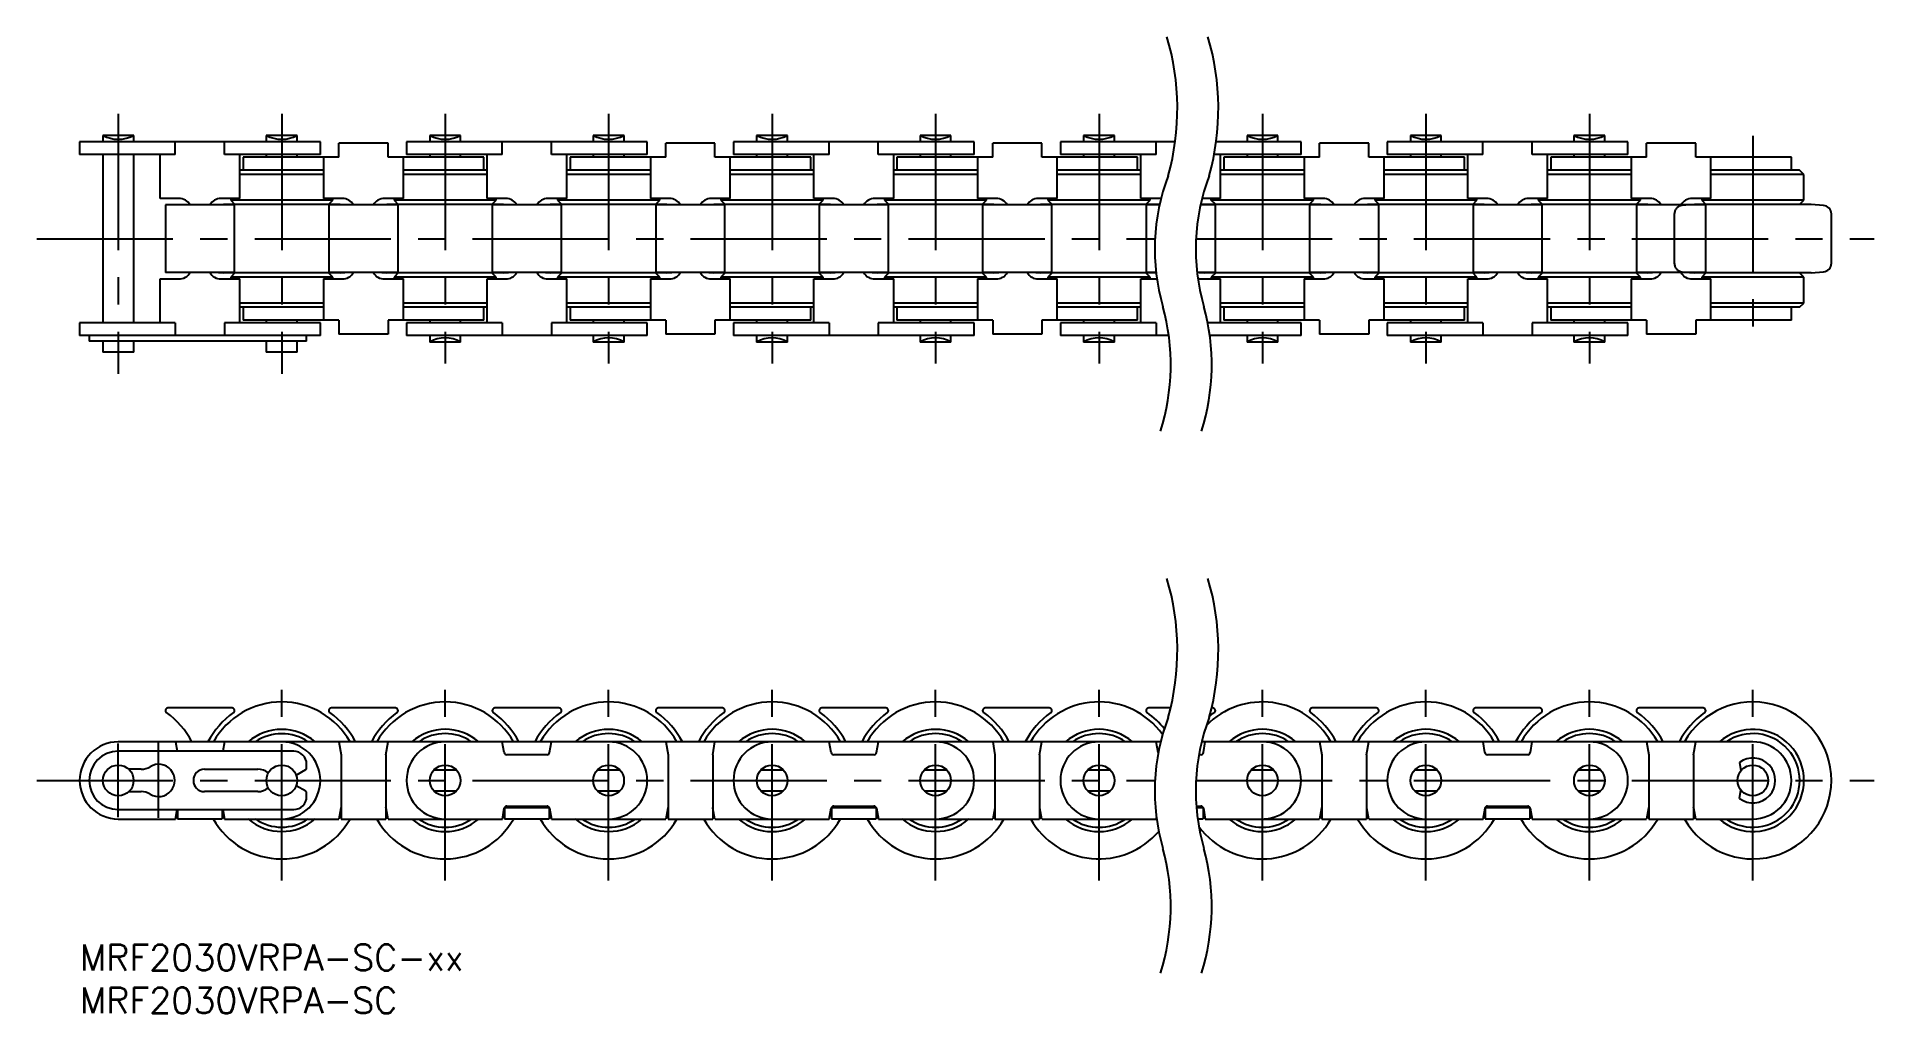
# Model space of a CAD drawing. Extents: x -5 to 209, y -8 to 106.
import ezdxf

# ---------------------------------------------------------------- set-up
doc = ezdxf.new("R2010")
doc.units = 0
doc.header["$LTSCALE"] = 0.5
doc.linetypes.add('CENTER', pattern=[50.8, 31.75, -6.35, 6.35, -6.35])
doc.linetypes.add('DASHED', pattern=[19.05, 12.7, -6.35])
for name, color, linetype in [('MSM_CENTER', 1, 'CENTER'), ('MSM_CONTINUOUS', 7, 'CONTINUOUS'), ('MSM_DASHED', 4, 'DASHED'), ('MSM_NARROW', 5, 'CONTINUOUS'), ('MSM_PART_NUMBER', 7, 'CONTINUOUS')]:
    doc.layers.add(name, color=color, linetype=linetype)
doc.styles.get("Standard").update_dxf_attribs({"font": 'txt.shx', "height": 3, "bigfont": 'bigfont.shx'})

# ---------------------------------------------------------------- blocks, each defined once
blk = doc.blocks.new('*U17')
at = {"layer": 'MSM_PART_NUMBER'}
blk.add_text('MRF2030VRPA-SC-xx', height=3, dxfattribs=at).set_placement((0, -3))
blk = doc.blocks.new('*U18')
at = {"layer": 'MSM_PART_NUMBER'}
blk.add_text('MRF2030VRPA-SC', height=3, dxfattribs=at).set_placement((0, -8))

msp = doc.modelspace()

# ---------------------------------------------------------------- linework, layer by layer
at = {"layer": 'MSM_CENTER'}
for p, q in [((4.5, 96.87), (4.5, 66.57)), ((23.55, 96.87), (23.55, 66.57)), ((42.6, 96.87), (42.6, 67.77)), ((61.65, 96.87), (61.65, 67.77)), ((80.7, 96.87), (80.7, 67.77)), ((99.75, 96.87), (99.75, 67.77)), ((118.8, 96.87), (118.8, 67.77)), ((137.85, 96.87), (137.85, 67.77)), ((156.9, 96.87), (156.9, 67.77)), ((175.95, 96.87), (175.95, 67.77)), ((195, 94.32), (195, 70.32)), ((-5, 82.32), (125.33, 82.32)), ((130.11, 82.32), (209.15, 82.32)), ((23.55, 7.5), (23.55, 30.8)), ((42.6, 7.5), (42.6, 30.8)), ((61.65, 7.5), (61.65, 30.8)), ((80.7, 7.5), (80.7, 30.8)), ((99.75, 7.5), (99.75, 30.8)), ((118.8, 7.5), (118.8, 30.8)), ((137.85, 7.5), (137.85, 30.8)), ((156.9, 7.5), (156.9, 30.8)), ((175.95, 7.5), (175.95, 30.8)), ((195, 7.5), (195, 30.8)), ((4.5, 14.85), (4.5, 23.44)), ((9.2, 14.77), (9.2, 23.52)), ((-5, 19.15), (125.33, 19.15)), ((130.11, 19.15), (209.15, 19.15))]:
    msp.add_line(p, q, dxfattribs=at)
at = {"layer": 'MSM_CONTINUOUS'}
for p, q in [((6.3, 94.37), (2.71, 94.37)), ((2.71, 94.37), (2.71, 93.62)), ((6.3, 93.62), (6.3, 94.37)), ((25.35, 94.37), (21.75, 94.37)), ((21.75, 94.37), (21.75, 93.62)), ((25.35, 93.62), (25.35, 94.37)), ((44.39, 94.37), (40.8, 94.37)), ((40.8, 94.37), (40.8, 93.62)), ((44.39, 93.62), (44.39, 94.37)), ((63.45, 94.37), (59.85, 94.37)), ((59.85, 94.37), (59.85, 93.62)), ((63.45, 93.62), (63.45, 94.37)), ((82.5, 94.37), (78.9, 94.37)), ((78.9, 94.37), (78.9, 93.62)), ((82.5, 93.62), (82.5, 94.37)), ((101.54, 94.37), (97.96, 94.37)), ((97.96, 94.37), (97.96, 93.62)), ((101.54, 93.62), (101.54, 94.37)), ((120.59, 94.37), (117, 94.37)), ((117, 94.37), (117, 93.62)), ((120.59, 93.62), (120.59, 94.37)), ((139.64, 94.37), (136.06, 94.37)), ((136.06, 94.37), (136.06, 93.62)), ((139.64, 93.62), (139.64, 94.37)), ((158.69, 94.37), (155.1, 94.37)), ((155.1, 94.37), (155.1, 93.62)), ((158.69, 93.62), (158.69, 94.37)), ((177.75, 94.37), (174.15, 94.37)), ((174.15, 94.37), (174.15, 93.62)), ((177.75, 93.62), (177.75, 94.37)), ((28.05, 93.62), (0, 93.62)), ((0, 93.62), (0, 92.12)), ((11.15, 92.12), (0, 92.12)), ((2.71, 92.12), (2.71, 72.52)), ((6.3, 72.52), (6.3, 92.12)), ((9.38, 87.02), (9.38, 92.12)), ((11.15, 92.12), (11.15, 93.62)), ((16.88, 92.12), (16.88, 93.62)), ((28.05, 92.12), (16.88, 92.12)), ((18.67, 87.02), (18.67, 92.12)), ((21.75, 92.12), (21.75, 91.82)), ((25.35, 91.82), (25.35, 92.12)), ((28.05, 92.12), (28.05, 93.62)), ((35.94, 93.47), (30.21, 93.47)), ((30.21, 91.82), (30.21, 93.47)), ((35.94, 91.82), (35.94, 93.47)), ((38.1, 93.62), (38.1, 92.12)), ((66.15, 93.62), (38.1, 93.62)), ((49.25, 92.12), (38.1, 92.12)), ((40.8, 92.12), (40.8, 91.82)), ((44.39, 91.82), (44.39, 92.12)), ((47.48, 87.02), (47.48, 92.12)), ((49.25, 92.12), (49.25, 93.62)), ((54.98, 92.12), (54.98, 93.62)), ((66.15, 92.12), (54.98, 92.12)), ((56.77, 87.02), (56.77, 92.12)), ((59.85, 92.12), (59.85, 91.82)), ((63.45, 91.82), (63.45, 92.12)), ((66.15, 92.12), (66.15, 93.62)), ((74.04, 93.47), (68.31, 93.47)), ((68.31, 91.82), (68.31, 93.47)), ((74.04, 91.82), (74.04, 93.47)), ((104.25, 93.62), (76.2, 93.62)), ((76.2, 93.62), (76.2, 92.12)), ((87.35, 92.12), (76.2, 92.12)), ((78.9, 92.12), (78.9, 91.82)), ((82.5, 91.82), (82.5, 92.12)), ((85.58, 87.02), (85.58, 92.12)), ((87.35, 92.12), (87.35, 93.62)), ((93.08, 92.12), (93.08, 93.62)), ((104.25, 92.12), (93.08, 92.12)), ((94.87, 87.02), (94.87, 92.12)), ((97.96, 92.12), (97.96, 91.82)), ((101.54, 91.82), (101.54, 92.12)), ((104.25, 92.12), (104.25, 93.62)), ((106.41, 91.82), (106.41, 93.47)), ((112.14, 93.47), (106.41, 93.47)), ((112.14, 91.82), (112.14, 93.47)), ((114.3, 93.62), (114.3, 92.12)), ((127.68, 93.62), (114.3, 93.62)), ((125.45, 92.12), (114.3, 92.12)), ((117, 92.12), (117, 91.82)), ((120.59, 91.82), (120.59, 92.12)), ((123.68, 87.02), (123.68, 92.12)), ((125.45, 92.12), (125.45, 93.62)), ((142.35, 92.12), (132.22, 92.12)), ((142.35, 93.62), (132.46, 93.62)), ((132.97, 87.02), (132.97, 92.12)), ((132.97, 87.02), (132.97, 92.12)), ((136.06, 92.12), (136.06, 91.82)), ((139.64, 91.82), (139.64, 92.12)), ((142.35, 92.12), (142.35, 93.62)), ((150.24, 93.47), (144.51, 93.47)), ((144.51, 91.82), (144.51, 93.47)), ((150.24, 91.82), (150.24, 93.47)), ((152.4, 93.62), (152.4, 92.12)), ((180.45, 93.62), (152.4, 93.62)), ((163.55, 92.12), (152.4, 92.12)), ((155.1, 92.12), (155.1, 91.82)), ((158.69, 91.82), (158.69, 92.12)), ((161.78, 87.02), (161.78, 92.12)), ((163.55, 92.12), (163.55, 93.62)), ((169.28, 92.12), (169.28, 93.62)), ((180.45, 92.12), (169.28, 92.12)), ((171.07, 87.02), (171.07, 92.12)), ((174.15, 92.12), (174.15, 91.82)), ((177.75, 91.82), (177.75, 92.12)), ((180.45, 92.12), (180.45, 93.62)), ((182.61, 91.82), (182.61, 93.47)), ((188.34, 93.47), (182.61, 93.47)), ((188.34, 91.82), (188.34, 93.47)), ((28.42, 90.32), (18.67, 90.32)), ((30.21, 91.82), (19.05, 91.82)), ((19.05, 91.82), (19.05, 90.32)), ((28.42, 91.82), (28.42, 87.02)), ((47.1, 91.82), (35.94, 91.82)), ((37.73, 87.02), (37.73, 91.82)), ((47.48, 90.32), (37.73, 90.32)), ((47.1, 90.32), (47.1, 91.82)), ((66.53, 90.32), (56.77, 90.32)), ((68.31, 91.82), (57.15, 91.82)), ((57.15, 91.82), (57.15, 90.32)), ((66.53, 91.82), (66.53, 87.02)), ((85.2, 91.82), (74.04, 91.82)), ((75.83, 87.02), (75.83, 91.82)), ((85.58, 90.32), (75.83, 90.32)), ((85.2, 90.32), (85.2, 91.82)), ((104.62, 90.32), (94.87, 90.32)), ((106.41, 91.82), (95.25, 91.82)), ((95.25, 91.82), (95.25, 90.32)), ((104.62, 91.82), (104.62, 87.02)), ((123.3, 91.82), (112.14, 91.82)), ((113.92, 87.02), (113.92, 91.82)), ((123.68, 90.32), (113.92, 90.32)), ((123.3, 90.32), (123.3, 91.82)), ((142.72, 90.32), (132.97, 90.32)), ((144.51, 91.82), (133.35, 91.82)), ((133.35, 91.82), (133.35, 90.32)), ((142.72, 91.82), (142.72, 87.02)), ((161.4, 91.82), (150.24, 91.82)), ((152.03, 87.02), (152.03, 91.82)), ((161.78, 90.32), (152.03, 90.32)), ((161.4, 90.32), (161.4, 91.82)), ((180.82, 90.32), (171.07, 90.32)), ((182.61, 91.82), (171.45, 91.82)), ((171.45, 91.82), (171.45, 90.32)), ((180.82, 91.82), (180.82, 87.02)), ((199.5, 91.82), (188.34, 91.82)), ((190.12, 87.02), (190.12, 91.82)), ((200.45, 90.32), (190.12, 90.32)), ((199.5, 90.32), (199.5, 91.82)), ((200.95, 89.82), (200.45, 90.32)), ((28.42, 89.82), (18.67, 89.82)), ((47.48, 89.82), (37.73, 89.82)), ((66.53, 89.82), (56.77, 89.82)), ((85.58, 89.82), (75.83, 89.82)), ((104.62, 89.82), (94.87, 89.82)), ((123.68, 89.82), (113.92, 89.82)), ((142.72, 89.82), (132.97, 89.82)), ((161.78, 89.82), (152.03, 89.82)), ((180.82, 89.82), (171.07, 89.82)), ((200.95, 89.82), (190.12, 89.82)), ((200.95, 86.82), (200.95, 89.82)), ((11.57, 87.02), (9.38, 87.02)), ((18.06, 86.27), (9.99, 86.27)), ((9.99, 86.27), (9.99, 78.37)), ((16.75, 86.32), (16.18, 86.27)), ((18.67, 87.02), (16.47, 87.02)), ((30.35, 86.32), (16.75, 86.32)), ((17.6, 87.02), (17.6, 86.82)), ((17.6, 86.82), (18.1, 86.32)), ((29.5, 86.82), (17.6, 86.82)), ((18.06, 78.37), (18.06, 86.27)), ((30.62, 87.02), (28.42, 87.02)), ((29, 86.32), (29.5, 86.82)), ((37.11, 86.27), (29.04, 86.27)), ((29.04, 86.27), (29.04, 78.37)), ((29.5, 86.82), (29.5, 87.02)), ((30.92, 86.27), (30.35, 86.32)), ((35.8, 86.32), (35.23, 86.27)), ((37.73, 87.02), (35.52, 87.02)), ((49.4, 86.32), (35.8, 86.32)), ((36.64, 87.02), (36.64, 86.82)), ((48.55, 86.82), (36.64, 86.82)), ((36.64, 86.82), (37.14, 86.32)), ((37.11, 78.37), (37.11, 86.27)), ((49.67, 87.02), (47.48, 87.02)), ((48.05, 86.32), (48.55, 86.82)), ((56.16, 86.27), (48.09, 86.27)), ((48.09, 86.27), (48.09, 78.37)), ((48.55, 86.82), (48.55, 87.02)), ((49.97, 86.27), (49.4, 86.32)), ((54.85, 86.32), (54.28, 86.27)), ((56.77, 87.02), (54.58, 87.02)), ((68.45, 86.32), (54.85, 86.32)), ((55.7, 87.02), (55.7, 86.82)), ((55.7, 86.82), (56.2, 86.32)), ((67.6, 86.82), (55.7, 86.82)), ((56.16, 78.37), (56.16, 86.27)), ((68.73, 87.02), (66.53, 87.02)), ((67.1, 86.32), (67.6, 86.82)), ((75.21, 86.27), (67.14, 86.27)), ((67.14, 86.27), (67.14, 78.37)), ((67.6, 86.82), (67.6, 87.02)), ((69.02, 86.27), (68.45, 86.32)), ((73.9, 86.32), (73.33, 86.27)), ((75.83, 87.02), (73.62, 87.02)), ((87.5, 86.32), (73.9, 86.32)), ((74.74, 87.02), (74.74, 86.82)), ((86.65, 86.82), (74.74, 86.82)), ((74.74, 86.82), (75.24, 86.32)), ((75.21, 78.37), (75.21, 86.27)), ((87.78, 87.02), (85.58, 87.02)), ((86.15, 86.32), (86.65, 86.82)), ((94.26, 86.27), (86.19, 86.27)), ((86.19, 86.27), (86.19, 78.37)), ((86.65, 86.82), (86.65, 87.02)), ((88.07, 86.27), (87.5, 86.32)), ((92.95, 86.32), (92.38, 86.27)), ((94.87, 87.02), (92.67, 87.02)), ((106.55, 86.32), (92.95, 86.32)), ((93.8, 87.02), (93.8, 86.82)), ((105.7, 86.82), (93.8, 86.82)), ((93.8, 86.82), (94.3, 86.32)), ((94.26, 78.37), (94.26, 86.27)), ((106.82, 87.02), (104.62, 87.02)), ((105.2, 86.32), (105.7, 86.82)), ((113.31, 86.27), (105.24, 86.27)), ((105.24, 86.27), (105.24, 78.37)), ((105.7, 86.82), (105.7, 87.02)), ((107.12, 86.27), (106.55, 86.32)), ((112, 86.32), (111.43, 86.27)), ((113.92, 87.02), (111.72, 87.02)), ((125.6, 86.32), (112, 86.32)), ((112.84, 87.02), (112.84, 86.82)), ((112.84, 86.82), (113.34, 86.32)), ((124.75, 86.82), (112.84, 86.82)), ((113.31, 78.37), (113.31, 86.27)), ((125.88, 87.02), (123.68, 87.02)), ((124.25, 86.32), (124.75, 86.82)), ((124.29, 86.27), (124.29, 78.37)), ((125.86, 86.27), (124.29, 86.27)), ((124.75, 86.82), (124.75, 87.02)), ((125.87, 86.3), (125.6, 86.32)), ((131.05, 86.32), (130.64, 86.29)), ((132.36, 86.27), (130.64, 86.27)), ((132.97, 87.02), (130.82, 87.02)), ((144.65, 86.32), (131.05, 86.32)), ((131.89, 86.82), (131.89, 87.02)), ((143.8, 86.82), (131.89, 86.82)), ((132.4, 86.32), (131.89, 86.82)), ((132.36, 86.27), (132.06, 86.27)), ((132.97, 87.02), (132.14, 87.02)), ((132.36, 78.37), (132.36, 86.27)), ((144.92, 87.02), (142.72, 87.02)), ((143.3, 86.32), (143.8, 86.82)), ((151.41, 86.27), (143.34, 86.27)), ((143.34, 86.27), (143.34, 78.37)), ((143.8, 86.82), (143.8, 87.02)), ((145.22, 86.27), (144.65, 86.32)), ((150.1, 86.32), (149.53, 86.27)), ((152.03, 87.02), (149.82, 87.02)), ((163.7, 86.32), (150.1, 86.32)), ((150.94, 87.02), (150.94, 86.82)), ((162.85, 86.82), (150.94, 86.82)), ((150.94, 86.82), (151.44, 86.32)), ((151.41, 78.37), (151.41, 86.27)), ((163.97, 87.02), (161.78, 87.02)), ((162.35, 86.32), (162.85, 86.82)), ((170.46, 86.27), (162.39, 86.27)), ((162.39, 86.27), (162.39, 78.37)), ((162.85, 86.82), (162.85, 87.02)), ((164.27, 86.27), (163.7, 86.32)), ((169.15, 86.32), (168.58, 86.27)), ((171.07, 87.02), (168.87, 87.02)), ((182.75, 86.32), (169.15, 86.32)), ((170, 87.02), (170, 86.82)), ((181.9, 86.82), (170, 86.82)), ((170, 86.82), (170.5, 86.32)), ((170.46, 78.37), (170.46, 86.27)), ((183.02, 87.02), (180.82, 87.02)), ((181.4, 86.32), (181.9, 86.82)), ((189.51, 86.27), (181.44, 86.27)), ((181.44, 86.27), (181.44, 78.37)), ((181.9, 86.82), (181.9, 87.02)), ((183.32, 86.27), (182.75, 86.32)), ((188.2, 86.32), (187.63, 86.27)), ((190.12, 87.02), (187.92, 87.02)), ((201.8, 86.32), (188.2, 86.32)), ((189.04, 87.02), (189.04, 86.82)), ((189.04, 86.82), (189.54, 86.32)), ((200.95, 86.82), (189.04, 86.82)), ((189.51, 78.37), (189.51, 86.27)), ((200.45, 86.32), (200.95, 86.82)), ((203.24, 86.2), (201.8, 86.32)), ((204.15, 79.45), (204.15, 85.2)), ((9.38, 77.62), (11.57, 77.62)), ((9.38, 72.52), (9.38, 77.62)), ((18.06, 78.37), (9.99, 78.37)), ((16.18, 78.37), (16.75, 78.32)), ((16.47, 77.62), (18.67, 77.62)), ((30.35, 78.32), (16.75, 78.32)), ((18.1, 78.32), (17.6, 77.82)), ((29.5, 77.82), (17.6, 77.82)), ((17.6, 77.82), (17.6, 77.62)), ((18.67, 72.52), (18.67, 77.62)), ((28.42, 77.62), (30.62, 77.62)), ((28.42, 77.62), (28.42, 72.82)), ((29.5, 77.82), (29, 78.32)), ((37.11, 78.37), (29.04, 78.37)), ((29.5, 77.62), (29.5, 77.82)), ((30.35, 78.32), (30.92, 78.37)), ((35.23, 78.37), (35.8, 78.32)), ((35.52, 77.62), (37.73, 77.62)), ((49.4, 78.32), (35.8, 78.32)), ((37.14, 78.32), (36.64, 77.82)), ((48.55, 77.82), (36.64, 77.82)), ((36.64, 77.82), (36.64, 77.62)), ((37.73, 72.82), (37.73, 77.62)), ((47.48, 77.62), (49.67, 77.62)), ((47.48, 72.52), (47.48, 77.62)), ((48.55, 77.82), (48.05, 78.32)), ((56.16, 78.37), (48.09, 78.37)), ((48.55, 77.62), (48.55, 77.82)), ((49.4, 78.32), (49.97, 78.37)), ((54.28, 78.37), (54.85, 78.32)), ((54.58, 77.62), (56.77, 77.62)), ((68.45, 78.32), (54.85, 78.32)), ((56.2, 78.32), (55.7, 77.82)), ((67.6, 77.82), (55.7, 77.82)), ((55.7, 77.82), (55.7, 77.62)), ((56.77, 72.52), (56.77, 77.62)), ((66.53, 77.62), (68.73, 77.62)), ((66.53, 77.62), (66.53, 72.82)), ((67.6, 77.82), (67.1, 78.32)), ((75.21, 78.37), (67.14, 78.37)), ((67.6, 77.62), (67.6, 77.82)), ((68.45, 78.32), (69.02, 78.37)), ((73.33, 78.37), (73.9, 78.32)), ((73.62, 77.62), (75.83, 77.62)), ((87.5, 78.32), (73.9, 78.32)), ((75.24, 78.32), (74.74, 77.82)), ((86.65, 77.82), (74.74, 77.82)), ((74.74, 77.82), (74.74, 77.62)), ((75.83, 72.82), (75.83, 77.62)), ((85.58, 77.62), (87.78, 77.62)), ((85.58, 72.52), (85.58, 77.62)), ((86.65, 77.82), (86.15, 78.32)), ((94.26, 78.37), (86.19, 78.37)), ((86.65, 77.62), (86.65, 77.82)), ((87.5, 78.32), (88.07, 78.37)), ((92.38, 78.37), (92.95, 78.32)), ((92.67, 77.62), (94.87, 77.62)), ((106.55, 78.32), (92.95, 78.32)), ((94.3, 78.32), (93.8, 77.82)), ((105.7, 77.82), (93.8, 77.82)), ((93.8, 77.82), (93.8, 77.62)), ((94.87, 72.52), (94.87, 77.62)), ((104.62, 77.62), (106.82, 77.62)), ((104.62, 77.62), (104.62, 72.82)), ((105.7, 77.82), (105.2, 78.32)), ((113.31, 78.37), (105.24, 78.37)), ((105.7, 77.62), (105.7, 77.82)), ((106.55, 78.32), (107.12, 78.37)), ((111.43, 78.37), (112, 78.32)), ((111.72, 77.62), (113.92, 77.62)), ((125.46, 78.32), (112, 78.32)), ((113.34, 78.32), (112.84, 77.82)), ((124.75, 77.82), (112.84, 77.82)), ((112.84, 77.82), (112.84, 77.62)), ((113.92, 72.82), (113.92, 77.62)), ((123.68, 72.52), (123.68, 77.62)), ((123.68, 77.62), (125.55, 77.62)), ((124.75, 77.82), (124.25, 78.32)), ((125.45, 78.37), (124.29, 78.37)), ((124.75, 77.62), (124.75, 77.82)), ((132.36, 78.37), (130.23, 78.37)), ((130.48, 78.37), (131.05, 78.32)), ((130.78, 77.62), (132.97, 77.62)), ((144.65, 78.32), (131.05, 78.32)), ((132.36, 78.37), (131.83, 78.37)), ((131.86, 77.62), (132.97, 77.62)), ((132.4, 78.32), (131.89, 77.82)), ((143.8, 77.82), (131.89, 77.82)), ((131.89, 77.82), (131.89, 77.62)), ((132.97, 72.52), (132.97, 77.62)), ((142.72, 77.62), (144.92, 77.62)), ((142.72, 77.62), (142.72, 72.82)), ((143.8, 77.82), (143.3, 78.32)), ((151.41, 78.37), (143.34, 78.37)), ((143.8, 77.62), (143.8, 77.82)), ((144.65, 78.32), (145.22, 78.37)), ((149.53, 78.37), (150.1, 78.32)), ((149.82, 77.62), (152.03, 77.62)), ((163.7, 78.32), (150.1, 78.32)), ((151.44, 78.32), (150.94, 77.82)), ((162.85, 77.82), (150.94, 77.82)), ((150.94, 77.82), (150.94, 77.62)), ((152.03, 72.82), (152.03, 77.62)), ((161.78, 77.62), (163.97, 77.62)), ((161.78, 72.52), (161.78, 77.62)), ((162.85, 77.82), (162.35, 78.32)), ((170.46, 78.37), (162.39, 78.37)), ((162.85, 77.62), (162.85, 77.82)), ((163.7, 78.32), (164.27, 78.37)), ((168.58, 78.37), (169.15, 78.32)), ((168.87, 77.62), (171.07, 77.62)), ((182.75, 78.32), (169.15, 78.32)), ((170.5, 78.32), (170, 77.82)), ((181.9, 77.82), (170, 77.82)), ((170, 77.82), (170, 77.62)), ((171.07, 72.52), (171.07, 77.62)), ((180.82, 77.62), (183.02, 77.62)), ((180.82, 77.62), (180.82, 72.82)), ((181.9, 77.82), (181.4, 78.32)), ((189.51, 78.37), (181.44, 78.37)), ((181.9, 77.62), (181.9, 77.82)), ((182.75, 78.32), (183.32, 78.37)), ((187.63, 78.37), (188.2, 78.32)), ((187.92, 77.62), (190.12, 77.62)), ((201.8, 78.32), (188.2, 78.32)), ((189.54, 78.32), (189.04, 77.82)), ((200.95, 77.82), (189.04, 77.82)), ((189.04, 77.82), (189.04, 77.62)), ((190.12, 72.82), (190.12, 77.62)), ((200.95, 77.82), (200.45, 78.32)), ((200.95, 74.82), (200.95, 77.82)), ((201.8, 78.32), (203.24, 78.45)), ((28.42, 74.82), (18.67, 74.82)), ((28.42, 74.32), (18.67, 74.32)), ((19.05, 74.32), (19.05, 72.82)), ((30.21, 72.82), (19.05, 72.82)), ((21.75, 72.82), (21.75, 72.52)), ((25.35, 72.52), (25.35, 72.82)), ((30.21, 72.82), (30.21, 71.17)), ((47.1, 72.82), (35.94, 72.82)), ((35.94, 72.82), (35.94, 71.17)), ((47.48, 74.82), (37.73, 74.82)), ((47.48, 74.32), (37.73, 74.32)), ((40.8, 72.82), (40.8, 72.52)), ((44.39, 72.52), (44.39, 72.82)), ((47.1, 72.82), (47.1, 74.32)), ((66.53, 74.82), (56.77, 74.82)), ((66.53, 74.32), (56.77, 74.32)), ((57.15, 74.32), (57.15, 72.82)), ((68.31, 72.82), (57.15, 72.82)), ((59.85, 72.82), (59.85, 72.52)), ((63.45, 72.52), (63.45, 72.82)), ((68.31, 72.82), (68.31, 71.17)), ((85.2, 72.82), (74.04, 72.82)), ((74.04, 72.82), (74.04, 71.17)), ((85.58, 74.82), (75.83, 74.82)), ((85.58, 74.32), (75.83, 74.32)), ((78.9, 72.82), (78.9, 72.52)), ((82.5, 72.52), (82.5, 72.82)), ((85.2, 72.82), (85.2, 74.32)), ((104.62, 74.82), (94.87, 74.82)), ((104.62, 74.32), (94.87, 74.32)), ((95.25, 74.32), (95.25, 72.82)), ((106.41, 72.82), (95.25, 72.82)), ((97.96, 72.82), (97.96, 72.52)), ((101.54, 72.52), (101.54, 72.82)), ((106.41, 72.82), (106.41, 71.17)), ((123.3, 72.82), (112.14, 72.82)), ((112.14, 72.82), (112.14, 71.17)), ((123.68, 74.82), (113.92, 74.82)), ((123.68, 74.32), (113.92, 74.32)), ((117, 72.82), (117, 72.52)), ((120.59, 72.52), (120.59, 72.82)), ((123.3, 72.82), (123.3, 74.32)), ((142.72, 74.82), (132.97, 74.82)), ((142.72, 74.32), (132.97, 74.32)), ((133.35, 74.32), (133.35, 72.82)), ((144.51, 72.82), (133.35, 72.82)), ((136.06, 72.82), (136.06, 72.52)), ((139.64, 72.52), (139.64, 72.82)), ((144.51, 72.82), (144.51, 71.17)), ((161.4, 72.82), (150.24, 72.82)), ((150.24, 72.82), (150.24, 71.17)), ((161.78, 74.82), (152.03, 74.82)), ((161.78, 74.32), (152.03, 74.32)), ((155.1, 72.82), (155.1, 72.52)), ((158.69, 72.52), (158.69, 72.82)), ((161.4, 72.82), (161.4, 74.32)), ((180.82, 74.82), (171.07, 74.82)), ((180.82, 74.32), (171.07, 74.32)), ((171.45, 74.32), (171.45, 72.82)), ((182.61, 72.82), (171.45, 72.82)), ((174.15, 72.82), (174.15, 72.52)), ((177.75, 72.52), (177.75, 72.82)), ((182.61, 72.82), (182.61, 71.17)), ((199.5, 72.82), (188.34, 72.82)), ((188.34, 72.82), (188.34, 71.17)), ((200.95, 74.82), (190.12, 74.82)), ((200.45, 74.32), (190.12, 74.32)), ((199.5, 72.82), (199.5, 74.32)), ((200.45, 74.32), (200.95, 74.82)), ((11.15, 72.52), (0, 72.52)), ((0, 72.52), (0, 71.02)), ((28.05, 71.02), (0, 71.02)), ((1.1, 71.02), (1.1, 70.37)), ((11.15, 72.52), (11.15, 71.02)), ((28.05, 72.52), (16.88, 72.52)), ((16.88, 72.52), (16.88, 71.02)), ((26.45, 70.37), (26.45, 71.02)), ((28.05, 71.02), (28.05, 72.52)), ((35.94, 71.17), (30.21, 71.17)), ((49.25, 72.52), (38.1, 72.52)), ((38.1, 72.52), (38.1, 71.02)), ((66.15, 71.02), (38.1, 71.02)), ((40.8, 71.02), (40.8, 70.27)), ((44.39, 70.27), (44.39, 71.02)), ((49.25, 72.52), (49.25, 71.02)), ((66.15, 72.52), (54.98, 72.52)), ((54.98, 72.52), (54.98, 71.02)), ((59.85, 71.02), (59.85, 70.27)), ((63.45, 70.27), (63.45, 71.02)), ((66.15, 71.02), (66.15, 72.52)), ((74.04, 71.17), (68.31, 71.17)), ((87.35, 72.52), (76.2, 72.52)), ((76.2, 72.52), (76.2, 71.02)), ((104.25, 71.02), (76.2, 71.02)), ((78.9, 71.02), (78.9, 70.27)), ((82.5, 70.27), (82.5, 71.02)), ((87.35, 72.52), (87.35, 71.02)), ((104.25, 72.52), (93.08, 72.52)), ((93.08, 72.52), (93.08, 71.02)), ((97.96, 71.02), (97.96, 70.27)), ((101.54, 70.27), (101.54, 71.02)), ((104.25, 71.02), (104.25, 72.52)), ((112.14, 71.17), (106.41, 71.17)), ((125.45, 72.52), (114.3, 72.52)), ((114.3, 72.52), (114.3, 71.02)), ((126.93, 71.02), (114.3, 71.02)), ((117, 71.02), (117, 70.27)), ((120.59, 70.27), (120.59, 71.02)), ((125.45, 72.52), (125.45, 71.02)), ((142.35, 72.52), (131.47, 72.52)), ((142.35, 71.02), (131.71, 71.02)), ((136.06, 71.02), (136.06, 70.27)), ((139.64, 70.27), (139.64, 71.02)), ((142.35, 71.02), (142.35, 72.52)), ((150.24, 71.17), (144.51, 71.17)), ((163.55, 72.52), (152.4, 72.52)), ((152.4, 72.52), (152.4, 71.02)), ((180.45, 71.02), (152.4, 71.02)), ((155.1, 71.02), (155.1, 70.27)), ((158.69, 70.27), (158.69, 71.02)), ((163.55, 72.52), (163.55, 71.02)), ((180.45, 72.52), (169.28, 72.52)), ((169.28, 72.52), (169.28, 71.02)), ((174.15, 71.02), (174.15, 70.27)), ((177.75, 70.27), (177.75, 71.02)), ((180.45, 71.02), (180.45, 72.52)), ((188.34, 71.17), (182.61, 71.17)), ((26.45, 70.37), (1.1, 70.37)), ((2.71, 70.37), (2.71, 69.07)), ((6.3, 69.07), (2.71, 69.07)), ((6.3, 69.07), (6.3, 70.37)), ((21.75, 70.37), (21.75, 69.07)), ((25.35, 69.07), (21.75, 69.07)), ((25.35, 69.07), (25.35, 70.37)), ((44.39, 70.27), (40.8, 70.27)), ((63.45, 70.27), (59.85, 70.27)), ((82.5, 70.27), (78.9, 70.27)), ((101.54, 70.27), (97.96, 70.27)), ((120.59, 70.27), (117, 70.27)), ((139.64, 70.27), (136.06, 70.27)), ((158.69, 70.27), (155.1, 70.27)), ((177.75, 70.27), (174.15, 70.27)), ((17.76, 27.6), (10.29, 27.6)), ((36.81, 27.6), (29.34, 27.6)), ((55.86, 27.6), (48.39, 27.6)), ((74.91, 27.6), (67.44, 27.6)), ((93.96, 27.6), (86.49, 27.6)), ((113.01, 27.6), (105.54, 27.6)), ((127.16, 27.6), (124.59, 27.6)), ((132.06, 27.6), (131.94, 27.6)), ((151.11, 27.6), (143.64, 27.6)), ((170.16, 27.6), (162.69, 27.6)), ((189.21, 27.6), (181.74, 27.6)), ((125.99, 23.65), (4.5, 23.65)), ((11.17, 23.65), (11.36, 22.55)), ((16.88, 23.65), (16.69, 22.55)), ((30.21, 23.65), (30.47, 22.15)), ((35.67, 22.15), (35.94, 23.65)), ((49.48, 22.4), (49.26, 23.65)), ((54.77, 22.4), (54.99, 23.65)), ((68.31, 23.65), (68.57, 22.15)), ((73.78, 22.15), (74.04, 23.65)), ((87.58, 22.4), (87.36, 23.65)), ((92.87, 22.4), (93.09, 23.65)), ((106.41, 23.65), (106.67, 22.15)), ((111.88, 22.15), (112.14, 23.65)), ((125.68, 22.4), (125.46, 23.65)), ((195, 23.65), (130.77, 23.65)), ((130.97, 22.4), (131.19, 23.65)), ((144.51, 23.65), (144.77, 22.15)), ((149.98, 22.15), (150.24, 23.65)), ((163.78, 22.4), (163.56, 23.65)), ((169.07, 22.4), (169.29, 23.65)), ((182.61, 23.65), (182.87, 22.15)), ((188.07, 22.15), (188.34, 23.65)), ((24.95, 22.55), (4.5, 22.55)), ((30.47, 22.15), (30.47, 14.64)), ((35.67, 22.15), (35.67, 14.64)), ((54.47, 22.15), (49.78, 22.15)), ((68.57, 22.15), (68.57, 14.64)), ((73.78, 22.15), (73.78, 14.64)), ((92.57, 22.15), (87.88, 22.15)), ((106.67, 22.15), (106.67, 14.64)), ((111.88, 22.15), (111.88, 14.64)), ((130.67, 22.15), (130.45, 22.15)), ((144.77, 22.15), (144.77, 14.64)), ((149.98, 22.15), (149.98, 14.64)), ((168.77, 22.15), (164.08, 22.15)), ((182.87, 22.15), (182.87, 14.64)), ((188.07, 22.15), (188.07, 14.64)), ((7.17, 20.45), (5.74, 20.45)), ((14.55, 20.45), (20.76, 20.45)), ((25.23, 19.78), (26.35, 20.42)), ((26.45, 20.6), (26.45, 21.05)), ((41.29, 20.38), (43.91, 20.38)), ((60.34, 20.38), (62.96, 20.38)), ((79.39, 20.38), (82.01, 20.38)), ((98.44, 20.38), (101.06, 20.38)), ((117.49, 20.38), (120.11, 20.38)), ((136.54, 20.38), (139.16, 20.38)), ((155.59, 20.38), (158.21, 20.38)), ((174.64, 20.38), (177.26, 20.38)), ((193.43, 21.24), (193.6, 20.28)), ((5.74, 17.85), (7.17, 17.85)), ((20.76, 17.85), (14.55, 17.85)), ((26.35, 17.88), (25.23, 18.52)), ((26.45, 17.25), (26.45, 17.7)), ((41.29, 17.92), (43.91, 17.92)), ((60.34, 17.92), (62.96, 17.92)), ((79.39, 17.92), (82.01, 17.92)), ((98.44, 17.92), (101.06, 17.92)), ((117.49, 17.92), (120.11, 17.92)), ((155.59, 17.92), (158.21, 17.92)), ((174.64, 17.92), (177.26, 17.92)), ((193.43, 17.06), (193.6, 18.02)), ((4.5, 15.75), (24.95, 15.75)), ((11.16, 14.65), (11.36, 15.75)), ((11.42, 15.75), (11.42, 14.68)), ((16.62, 15.75), (16.62, 14.68)), ((16.69, 15.75), (16.89, 14.65)), ((30.44, 15.9), (30.21, 14.65)), ((35.94, 14.65), (35.71, 15.9)), ((49.27, 14.65), (49.49, 15.9)), ((49.52, 16.01), (49.52, 14.68)), ((54.73, 15.97), (49.52, 15.97)), ((49.78, 16.15), (54.47, 16.15)), ((54.73, 16.01), (54.73, 14.68)), ((54.76, 15.9), (54.98, 14.65)), ((68.54, 15.9), (68.32, 14.65)), ((74.04, 14.65), (73.81, 15.9)), ((87.37, 14.65), (87.59, 15.9)), ((87.62, 16.01), (87.62, 14.68)), ((92.82, 15.97), (87.62, 15.97)), ((87.88, 16.15), (92.57, 16.15)), ((92.82, 16.01), (92.82, 14.68)), ((92.86, 15.9), (93.09, 14.65)), ((106.64, 15.9), (106.42, 14.65)), ((112.14, 14.65), (111.91, 15.9)), ((130.14, 16.15), (130.67, 16.15)), ((130.93, 15.97), (130.16, 15.97)), ((130.93, 16.01), (130.93, 14.68)), ((130.96, 15.9), (131.19, 14.65)), ((144.74, 15.9), (144.51, 14.65)), ((150.24, 14.65), (150.01, 15.9)), ((163.56, 14.65), (163.79, 15.9)), ((163.82, 16.01), (163.82, 14.68)), ((169.02, 15.97), (163.82, 15.97)), ((164.08, 16.15), (168.77, 16.15)), ((169.02, 16.01), (169.02, 14.68)), ((169.06, 15.9), (169.28, 14.65)), ((182.84, 15.9), (182.62, 14.65)), ((188.34, 14.65), (188.11, 15.9)), ((4.5, 14.65), (11.16, 14.65)), ((11.42, 14.68), (16.62, 14.68)), ((16.89, 14.65), (30.21, 14.65)), ((30.47, 14.64), (35.67, 14.64)), ((35.94, 14.65), (49.27, 14.65)), ((49.52, 14.68), (54.73, 14.68)), ((54.98, 14.65), (68.32, 14.65)), ((68.57, 14.64), (73.78, 14.64)), ((74.04, 14.65), (87.37, 14.65)), ((87.62, 14.68), (92.82, 14.68)), ((93.09, 14.65), (106.42, 14.65)), ((106.67, 14.64), (111.88, 14.64)), ((112.14, 14.65), (125.47, 14.65)), ((125.47, 14.65), (125.5, 14.83)), ((130.3, 14.68), (130.93, 14.68)), ((131.19, 14.65), (144.51, 14.65)), ((137.85, 14.65), (138.34, 14.65)), ((144.77, 14.64), (149.98, 14.64)), ((150.24, 14.65), (163.56, 14.65)), ((163.82, 14.68), (169.02, 14.68)), ((169.28, 14.65), (182.62, 14.65)), ((182.87, 14.64), (188.07, 14.64)), ((188.34, 14.65), (195, 14.65))]:
    msp.add_line(p, q, dxfattribs=at)
for centre in [(4.5, 19.15), (23.55, 19.15), (42.6, 19.15), (61.65, 19.15), (80.7, 19.15), (99.75, 19.15), (118.8, 19.15), (137.85, 19.15), (156.9, 19.15), (175.95, 19.15), (195, 19.15)]:
    msp.add_circle(centre, 1.79, dxfattribs=at)
for centre, radius, start, end in [((4.5, 97.64), 3.73, 241.216, 298.784), ((23.55, 97.64), 3.73, 241.216, 298.784), ((42.6, 97.64), 3.73, 241.216, 298.784), ((61.65, 97.64), 3.73, 241.216, 298.784), ((80.7, 97.64), 3.73, 241.216, 298.784), ((99.75, 97.64), 3.73, 241.216, 298.784), ((118.8, 97.64), 3.73, 241.216, 298.784), ((137.85, 97.64), 3.73, 241.216, 298.784), ((156.9, 97.64), 3.73, 241.216, 298.784), ((175.95, 97.64), 3.73, 241.216, 298.784), ((11.57, 85.52), 1.5, 30, 90), ((16.47, 85.52), 1.5, 90, 150), ((30.62, 85.52), 1.5, 30, 90), ((35.52, 85.52), 1.5, 90, 150), ((49.67, 85.52), 1.5, 30, 90), ((54.58, 85.52), 1.5, 90, 150), ((68.73, 85.52), 1.5, 30, 90), ((73.62, 85.52), 1.5, 90, 150), ((87.78, 85.52), 1.5, 30, 90), ((92.67, 85.52), 1.5, 90, 150), ((106.82, 85.52), 1.5, 30, 90), ((111.72, 85.52), 1.5, 90, 150), ((125.88, 85.52), 1.5, 83.8295, 90), ((144.92, 85.52), 1.5, 30, 90), ((149.82, 85.52), 1.5, 90, 150), ((163.97, 85.52), 1.5, 30, 90), ((168.87, 85.52), 1.5, 90, 150), ((183.02, 85.52), 1.5, 30, 90), ((187.92, 85.52), 1.5, 90, 150), ((203.15, 85.2), 1, 0, 85), ((203.15, 79.45), 1, 275, 0), ((11.57, 79.12), 1.5, 270, 330), ((16.47, 79.12), 1.5, 210, 270), ((30.62, 79.12), 1.5, 270, 330), ((35.52, 79.12), 1.5, 210, 270), ((49.67, 79.12), 1.5, 270, 330), ((54.58, 79.12), 1.5, 210, 270), ((68.73, 79.12), 1.5, 270, 330), ((73.62, 79.12), 1.5, 210, 270), ((87.78, 79.12), 1.5, 270, 330), ((92.67, 79.12), 1.5, 210, 270), ((106.82, 79.12), 1.5, 270, 330), ((111.72, 79.12), 1.5, 210, 270), ((130.78, 79.12), 1.5, 252.342, 270), ((144.92, 79.12), 1.5, 270, 330), ((149.82, 79.12), 1.5, 210, 270), ((163.97, 79.12), 1.5, 270, 330), ((168.87, 79.12), 1.5, 210, 270), ((183.02, 79.12), 1.5, 270, 330), ((187.92, 79.12), 1.5, 210, 270), ((42.6, 67.01), 3.73, 61.216, 118.784), ((61.65, 67.01), 3.73, 61.216, 118.784), ((80.7, 67.01), 3.73, 61.216, 118.784), ((99.75, 67.01), 3.73, 61.216, 118.784), ((118.8, 67.01), 3.73, 61.216, 118.784), ((137.85, 67.01), 3.73, 61.216, 118.784), ((156.9, 67.01), 3.73, 61.216, 118.784), ((175.95, 67.01), 3.73, 61.216, 118.784), ((23.55, 19.15), 9.15, 29.4592, 150.5408), ((42.6, 19.15), 9.15, 29.4592, 150.5408), ((61.65, 19.15), 9.15, 29.4592, 150.5408), ((80.7, 19.15), 9.15, 29.4592, 150.5408), ((99.75, 19.15), 9.15, 29.4592, 150.5408), ((118.8, 19.15), 9.15, 35.8477, 150.5408), ((137.85, 19.15), 9.15, 29.4592, 135.4529), ((156.9, 19.15), 9.15, 29.4592, 150.5408), ((175.95, 19.15), 9.15, 29.4592, 150.5408), ((195, 19.15), 9.15, 209.5098, 150.5408), ((10.29, 27.3), 0.3, 90, 234.5874), ((4.5, 19.15), 9.7, 27.6402, 54.5874), ((23.55, 19.15), 9.7, 125.4126, 152.3598), ((17.76, 27.3), 0.3, 305.4126, 90), ((29.34, 27.3), 0.3, 90, 234.5874), ((23.55, 19.15), 9.7, 27.6402, 54.5874), ((42.6, 19.15), 9.7, 125.4126, 152.3598), ((36.81, 27.3), 0.3, 305.4126, 90), ((48.39, 27.3), 0.3, 90, 234.5874), ((42.6, 19.15), 9.7, 27.6402, 54.5874), ((61.65, 19.15), 9.7, 125.4126, 152.3598), ((55.86, 27.3), 0.3, 305.4126, 90), ((67.44, 27.3), 0.3, 90, 234.5874), ((61.65, 19.15), 9.7, 27.6402, 54.5874), ((80.7, 19.15), 9.7, 125.4126, 152.3598), ((74.91, 27.3), 0.3, 305.4126, 90), ((86.49, 27.3), 0.3, 90, 234.5874), ((80.7, 19.15), 9.7, 27.6402, 54.5874), ((99.75, 19.15), 9.7, 125.4126, 152.3598), ((93.96, 27.3), 0.3, 305.4126, 90), ((105.54, 27.3), 0.3, 90, 234.5874), ((99.75, 19.15), 9.7, 27.6402, 54.5874), ((118.8, 19.15), 9.7, 125.4126, 152.3598), ((113.01, 27.3), 0.3, 305.4126, 90), ((124.59, 27.3), 0.3, 90, 234.5874), ((118.8, 19.15), 9.7, 38.2896, 54.5874), ((137.85, 19.15), 9.7, 125.4126, 129.3011), ((132.06, 27.3), 0.3, 305.4126, 90), ((143.64, 27.3), 0.3, 90, 234.5874), ((137.85, 19.15), 9.7, 27.6402, 54.5874), ((156.9, 19.15), 9.7, 125.4126, 152.3598), ((151.11, 27.3), 0.3, 305.4126, 90), ((162.69, 27.3), 0.3, 90, 234.5874), ((156.9, 19.15), 9.7, 27.6402, 54.5874), ((175.95, 19.15), 9.7, 125.4126, 152.3598), ((170.16, 27.3), 0.3, 305.4126, 90), ((181.74, 27.3), 0.3, 90, 234.5874), ((175.95, 19.15), 9.7, 27.6402, 54.5874), ((195, 19.15), 9.7, 125.4126, 152.3598), ((189.21, 27.3), 0.3, 305.4126, 90), ((4.5, 19.15), 4.5, 90, 270), ((23.55, 19.15), 5.95, 49.0837, 130.9163), ((23.55, 19.15), 5.45, 55.5815, 124.4185), ((23.55, 19.15), 4.5, 270, 90), ((42.6, 19.15), 4.5, 90, 270), ((42.6, 19.15), 5.96, 49.0837, 130.9163), ((42.6, 19.15), 5.46, 55.5815, 124.4185), ((61.65, 19.15), 5.95, 49.0837, 130.9163), ((61.65, 19.15), 5.46, 55.5815, 124.4185), ((61.65, 19.15), 4.5, 270, 90), ((80.7, 19.15), 4.5, 90, 270), ((80.7, 19.15), 5.96, 49.0837, 130.9163), ((80.7, 19.15), 5.46, 55.5815, 124.4185), ((99.75, 19.15), 5.95, 49.0837, 130.9163), ((99.75, 19.15), 5.46, 55.5815, 124.4185), ((99.75, 19.15), 4.5, 270, 90), ((118.8, 19.15), 4.5, 90, 270), ((118.8, 19.15), 5.96, 49.0837, 130.9163), ((118.8, 19.15), 5.46, 55.5815, 124.4185), ((137.85, 19.15), 5.96, 49.0837, 130.9163), ((137.85, 19.15), 5.46, 55.5815, 124.4185), ((137.85, 19.15), 4.5, 270, 90), ((156.9, 19.15), 4.5, 90, 270), ((156.9, 19.15), 5.96, 49.0837, 130.9163), ((156.9, 19.15), 5.46, 55.5815, 124.4185), ((175.95, 19.15), 5.96, 49.0837, 130.9163), ((175.95, 19.15), 5.46, 55.5815, 124.4185), ((175.95, 19.15), 4.5, 270, 90), ((195, 19.15), 5.96, 229.0837, 130.9163), ((195, 19.15), 5.46, 235.5815, 124.4185), ((195, 19.15), 4.5, 270, 90), ((4.5, 19.15), 3.4, 90, 270), ((24.95, 21.05), 1.5, 0, 90), ((49.78, 22.45), 0.3, 190, 270), ((54.47, 22.45), 0.3, 270, 350), ((87.88, 22.45), 0.3, 190, 270), ((92.57, 22.45), 0.3, 270, 350), ((125.98, 22.45), 0.3, 190, 203.7614), ((130.67, 22.45), 0.3, 270, 350), ((164.08, 22.45), 0.3, 190, 270), ((168.77, 22.45), 0.3, 270, 350), ((195, 19.15), 2.62, 233.234, 126.766), ((7.17, 22.45), 2, 270, 301.6125), ((9.2, 19.15), 1.88, 238.3875, 121.6125), ((14.55, 19.15), 1.3, 90, 270), ((20.76, 18.45), 2, 52.2032, 90), ((26.25, 20.6), 0.2, 300, 0), ((7.17, 15.85), 2, 58.3875, 90), ((20.76, 19.85), 2, 270, 307.7968), ((24.95, 17.25), 1.5, 270, 0), ((26.25, 17.7), 0.2, 0, 60), ((30.73, 15.85), 0.3, 148.6569, 170), ((35.42, 15.85), 0.3, 10, 31.3431), ((49.78, 15.85), 0.3, 90, 170), ((54.47, 15.85), 0.3, 10, 90), ((68.83, 15.85), 0.3, 148.6569, 170), ((73.52, 15.85), 0.3, 10, 31.3431), ((87.88, 15.85), 0.3, 90, 170), ((92.57, 15.85), 0.3, 10, 90), ((106.93, 15.85), 0.3, 148.6569, 170), ((111.62, 15.85), 0.3, 10, 31.3431), ((130.67, 15.85), 0.3, 10, 90), ((145.03, 15.85), 0.3, 148.6569, 170), ((149.72, 15.85), 0.3, 10, 31.3431), ((164.08, 15.85), 0.3, 90, 170), ((168.77, 15.85), 0.3, 10, 90), ((183.13, 15.85), 0.3, 148.6569, 170), ((187.82, 15.85), 0.3, 10, 31.3431), ((23.55, 19.15), 9.15, 209.2617, 330.4902), ((23.55, 19.15), 5.95, 229.0837, 310.9163), ((23.55, 19.15), 5.45, 235.5815, 304.4185), ((42.6, 19.15), 9.15, 209.5098, 330.7383), ((42.6, 19.15), 5.96, 229.0837, 310.9163), ((42.6, 19.15), 5.46, 235.5815, 304.4185), ((61.65, 19.15), 9.15, 209.2617, 330.4902), ((61.65, 19.15), 5.95, 229.0837, 310.9163), ((61.65, 19.15), 5.46, 235.5815, 304.4185), ((80.7, 19.15), 9.15, 209.5098, 330.7383), ((80.7, 19.15), 5.96, 229.0837, 310.9163), ((80.7, 19.15), 5.46, 235.5815, 304.4185), ((99.75, 19.15), 9.15, 209.2617, 330.4902), ((99.75, 19.15), 5.95, 229.0837, 310.9163), ((99.75, 19.15), 5.46, 235.5815, 304.4185), ((118.8, 19.15), 9.15, 209.5098, 319.5528), ((118.8, 19.15), 5.96, 229.0837, 310.9163), ((118.8, 19.15), 5.46, 235.5815, 304.4185), ((137.85, 19.15), 9.15, 215.8939, 330.4902), ((137.85, 19.15), 5.96, 229.0837, 310.9163), ((137.85, 19.15), 5.46, 235.5815, 304.4185), ((137.85, 19.15), 4.5, 270, 276.3624), ((156.9, 19.15), 9.15, 209.5098, 330.7383), ((156.9, 19.15), 5.96, 229.0837, 310.9163), ((156.9, 19.15), 5.46, 235.5815, 304.4185), ((175.95, 19.15), 9.15, 209.2617, 330.4902), ((175.95, 19.15), 5.96, 229.0837, 310.9163), ((175.95, 19.15), 5.46, 235.5815, 304.4185)]:
    msp.add_arc(centre, radius, start, end, dxfattribs=at)
at = {"layer": 'MSM_DASHED'}
for p, q in [((187.63, 86.27), (186.76, 86.2)), ((185.85, 85.2), (185.85, 79.45)), ((186.76, 78.45), (187.63, 78.37))]:
    msp.add_line(p, q, dxfattribs=at)
for centre, start, end in [((186.85, 85.2), 95, 180), ((186.85, 79.45), 180, 265)]:
    msp.add_arc(centre, 1, start, end, dxfattribs=at)
at = {"layer": 'MSM_NARROW'}
for centre, radius, start, end in [((98.39, 97.49), 29.54, 344.6411, 16.4714), ((103.17, 97.49), 29.54, 344.6411, 16.4714), ((149.21, 81.1), 23.92, 159.0206, 196.2567), ((153.99, 81.1), 23.92, 159.0206, 196.2567), ((101.25, 67.62), 25.91, 342.5789, 15.1925), ((106.03, 67.62), 25.91, 342.5789, 15.1925), ((98.39, 34.32), 29.54, 344.6411, 16.4714), ((103.17, 34.32), 29.54, 344.6411, 16.4714), ((149.21, 17.93), 23.92, 159.0206, 196.2567), ((153.99, 17.93), 23.92, 159.0206, 196.2567), ((101.25, 4.44), 25.91, 342.5789, 15.1925), ((106.03, 4.44), 25.91, 342.5789, 15.1925)]:
    msp.add_arc(centre, radius, start, end, dxfattribs=at)

# ---------------------------------------------------------------- block references
at = {"layer": 'MSM_CONTINUOUS'}
for name in ['*U17', '*U18']:
    msp.add_blockref(name, (0, 0), dxfattribs=at)

doc.saveas('drawing.dxf')
